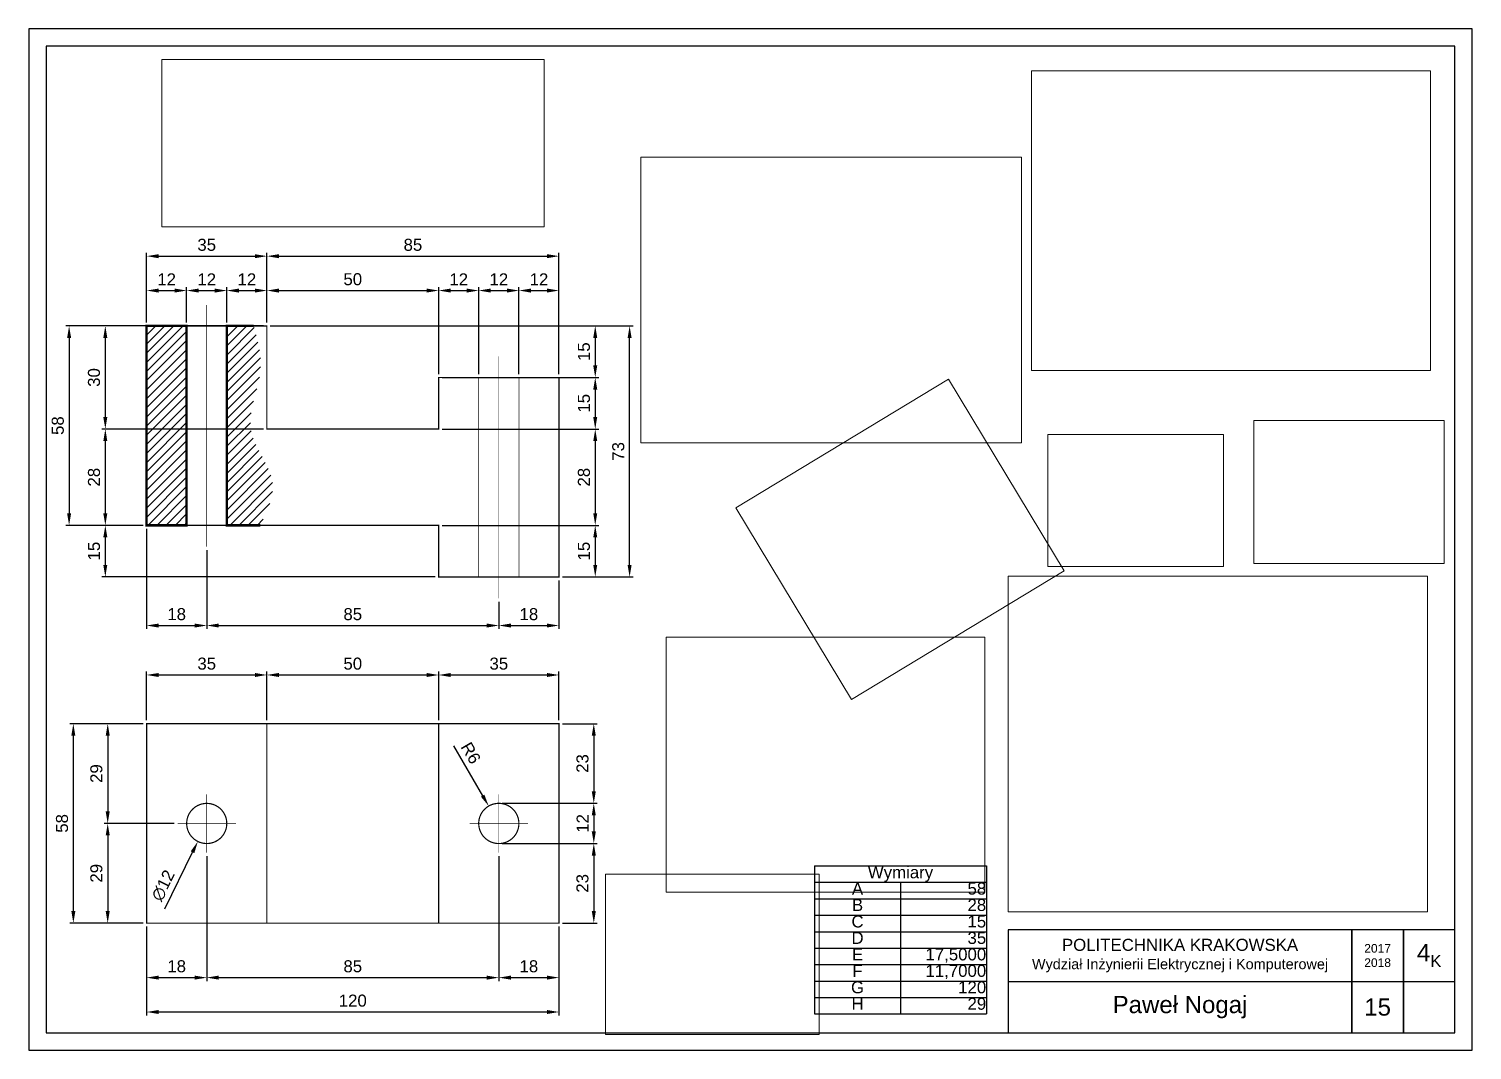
# Model space of a CAD drawing. Header units: inches. Extents: x 0 to 420, y 0 to 297.
import ezdxf

# ---------------------------------------------------------------- set-up
doc = ezdxf.new("R2010")
doc.units = ezdxf.units.IN
doc.header["$MEASUREMENT"] = 0
doc.header["$XCLIPFRAME"] = 2
doc.linetypes.add('ACAD_ISO03W100', pattern=[30, 12, -18])
doc.linetypes.add('ACAD_ISO04W100', pattern=[30, 24, -3, 0, -3])
for name, color, linetype in [('rendery', 7, 'Continuous'), ('RYSUNEK', 250, 'Continuous'), ('TABELA', 7, 'Continuous'), ('TEMAT', 7, 'Continuous'), ('WYMIAROWANIE', 7, 'Continuous')]:
    doc.layers.add(name, color=color, linetype=linetype)
doc.styles.get("Standard").update_dxf_attribs({"font": 'arial.ttf', "height": 3.5})
doc.dimstyles.get("Standard").update_dxf_attribs({"dimtxt": 3.5, "dimasz": 3.5, "dimexe": 1, "dimexo": 1, "dimgap": 1.5, "dimtad": 1, "dimdec": 0, "dimdsep": 46, "dimtxsty": 'Standard', "dimcen": 0, "dimclrd": 256, "dimclrt": 256, "dimadec": 0, "dimazin": 2, "dimtfac": 1, "dimtdec": 0, "dimtofl": 0, "dimtmove": 0, "dimatfit": 3, "dimfxl": 1, "dimtolj": 1, "dimtzin": 0, "dimlwd": -1, "dimlwe": -1, "dimarcsym": 1})
picture_1 = doc.add_image_def('image1.jpg', size_in_pixel=(1535, 1228))
picture_2 = doc.add_image_def('image2.png', size_in_pixel=(800, 600))
picture_3 = doc.add_image_def('image3.png', size_in_pixel=(800, 600))
picture_4 = doc.add_image_def('image4.png', size_in_pixel=(800, 600))
picture_5 = doc.add_image_def('image5.png', size_in_pixel=(800, 600))
picture_6 = doc.add_image_def('image6.jpeg', size_in_pixel=(800, 600))
picture_7 = doc.add_image_def('image7.jpeg', size_in_pixel=(800, 600))
picture_8 = doc.add_image_def('image8.jpg', size_in_pixel=(1600, 1280))
picture_9 = doc.add_image_def('image9.jpeg', size_in_pixel=(800, 350))

# ---------------------------------------------------------------- blocks, each defined once
blk = doc.blocks.new('*T2')
at = {"layer": 'TABELA', "color": 0, "linetype": 'ByBlock', "lineweight": -2, "transparency": 16777216}
for p, q in [((0, 0), (50, 0)), ((0, 0), (0, -43.08)), ((50, 0), (50, -43.08)), ((0, -4.79), (50, -4.79)), ((25, -4.79), (25, -43.08)), ((0, -9.57), (50, -9.57)), ((0, -14.36), (50, -14.36)), ((0, -19.15), (50, -19.15)), ((0, -23.93), (50, -23.93)), ((0, -28.72), (50, -28.72)), ((0, -33.51), (50, -33.51)), ((0, -38.29), (50, -38.29)), ((0, -43.08), (50, -43.08))]:
    blk.add_line(p, q, dxfattribs=at)
at = {"layer": 'TABELA', "color": 0, "lineweight": 18, "transparency": 16777216, "char_height": 3.5}
for s, insert, width, attachment_point in [('Wymiary', (25, -2.39), 49.88, 5), ('A', (12.5, -4.85), 24.88, 2), ('58', (49.94, -4.85), 24.88, 3), ('B', (12.5, -9.63), 24.88, 2), ('28', (49.94, -9.63), 24.88, 3), ('C', (12.5, -14.42), 24.88, 2), ('15', (49.94, -14.42), 24.88, 3), ('D', (12.5, -19.21), 24.88, 2), ('35', (49.94, -19.21), 24.88, 3), ('E', (12.5, -23.99), 24.88, 2), ('17,5000', (49.94, -23.99), 24.88, 3), ('F', (12.5, -28.78), 24.88, 2), ('11,7000', (49.94, -28.78), 24.88, 3), ('G', (12.5, -33.57), 24.88, 2), ('120', (49.94, -33.57), 24.88, 3), ('H', (12.5, -38.35), 24.88, 2), ('29', (49.94, -38.35), 24.88, 3)]:
    blk.add_mtext(s, dxfattribs=dict(at, insert=insert, width=width, attachment_point=attachment_point))
blk = doc.blocks.new('*D3')
at = {"layer": 'Defpoints', "color": 0, "lineweight": 18, "transparency": 16777216}
for p in [(45.91, 220.9), (34.26, 210.62), (45.91, 210.62)]:
    blk.add_point(p, dxfattribs=at)
at = {"layer": 'WYMIAROWANIE', "color": 0, "transparency": 16777216}
for p, q in [((34.26, 211.62), (34.26, 221.9)), ((45.91, 211.62), (45.91, 221.9))]:
    blk.add_line(p, q, dxfattribs=at)
at = {"layer": 'WYMIAROWANIE', "transparency": 16777216}
blk.add_line((37.76, 220.9), (42.41, 220.9), dxfattribs=at)
at = {"layer": 'WYMIAROWANIE', "lineweight": 18, "transparency": 16777216}
for points in [[(37.76, 221.48), (37.76, 220.31), (34.26, 220.9)], [(42.41, 221.48), (42.41, 220.31), (45.91, 220.9)]]:
    blk.add_solid(points, dxfattribs=at)
at = {"layer": 'WYMIAROWANIE', "lineweight": 18, "transparency": 16777216, "insert": (40.09, 224.15), "char_height": 3.5, "attachment_point": 5}
blk.add_mtext('\\A1;12', dxfattribs=at)
blk = doc.blocks.new('*D4')
at = {"layer": 'Defpoints', "color": 0, "lineweight": 18, "transparency": 16777216}
for p in [(57.61, 220.9), (45.91, 210.62), (57.61, 210.62)]:
    blk.add_point(p, dxfattribs=at)
at = {"layer": 'WYMIAROWANIE', "color": 0, "transparency": 16777216}
for p, q in [((45.91, 211.62), (45.91, 221.9)), ((57.61, 211.62), (57.61, 221.9))]:
    blk.add_line(p, q, dxfattribs=at)
at = {"layer": 'WYMIAROWANIE', "transparency": 16777216}
blk.add_line((49.41, 220.9), (54.11, 220.9), dxfattribs=at)
at = {"layer": 'WYMIAROWANIE', "lineweight": 18, "transparency": 16777216}
for points in [[(49.41, 221.48), (49.41, 220.31), (45.91, 220.9)], [(54.11, 221.48), (54.11, 220.31), (57.61, 220.9)]]:
    blk.add_solid(points, dxfattribs=at)
at = {"layer": 'WYMIAROWANIE', "lineweight": 18, "transparency": 16777216, "insert": (51.76, 224.15), "char_height": 3.5, "attachment_point": 5}
blk.add_mtext('\\A1;12', dxfattribs=at)
blk = doc.blocks.new('*D5')
at = {"layer": 'Defpoints', "color": 0, "lineweight": 18, "transparency": 16777216}
for p in [(69.26, 220.9), (57.61, 210.62), (69.26, 210.62)]:
    blk.add_point(p, dxfattribs=at)
at = {"layer": 'WYMIAROWANIE', "color": 0}
for p, q in [((57.61, 211.62), (57.61, 221.9)), ((69.26, 211.62), (69.26, 221.9))]:
    blk.add_line(p, q, dxfattribs=at)
at = {"layer": 'WYMIAROWANIE'}
blk.add_line((61.11, 220.9), (65.76, 220.9), dxfattribs=at)
at = {"layer": 'WYMIAROWANIE', "lineweight": 18}
for points in [[(61.11, 221.48), (61.11, 220.31), (57.61, 220.9)], [(65.76, 221.48), (65.76, 220.31), (69.26, 220.9)]]:
    blk.add_solid(points, dxfattribs=at)
at = {"layer": 'WYMIAROWANIE', "lineweight": 18, "insert": (63.44, 224.15), "char_height": 3.5, "attachment_point": 5}
blk.add_mtext('\\A1;12', dxfattribs=at)
blk = doc.blocks.new('*D6')
at = {"layer": 'Defpoints', "color": 0, "lineweight": 18, "transparency": 16777216}
for p in [(119.26, 220.9), (69.26, 210.62), (119.26, 195.62)]:
    blk.add_point(p, dxfattribs=at)
at = {"layer": 'WYMIAROWANIE', "color": 0}
for p, q in [((69.26, 211.62), (69.26, 221.9)), ((119.26, 196.62), (119.26, 221.9))]:
    blk.add_line(p, q, dxfattribs=at)
at = {"layer": 'WYMIAROWANIE'}
blk.add_line((72.76, 220.9), (115.76, 220.9), dxfattribs=at)
at = {"layer": 'WYMIAROWANIE', "lineweight": 18}
for points in [[(72.76, 221.48), (72.76, 220.31), (69.26, 220.9)], [(115.76, 221.48), (115.76, 220.31), (119.26, 220.9)]]:
    blk.add_solid(points, dxfattribs=at)
at = {"layer": 'WYMIAROWANIE', "lineweight": 18, "insert": (94.26, 224.18), "char_height": 3.5, "attachment_point": 5}
blk.add_mtext('\\A1;50', dxfattribs=at)
blk = doc.blocks.new('*D7')
at = {"layer": 'Defpoints', "color": 0, "lineweight": 18, "transparency": 16777216}
for p in [(130.91, 220.9), (119.26, 195.62), (130.91, 195.62)]:
    blk.add_point(p, dxfattribs=at)
at = {"layer": 'WYMIAROWANIE', "color": 0}
for p, q in [((119.26, 196.62), (119.26, 221.9)), ((130.91, 196.62), (130.91, 221.9))]:
    blk.add_line(p, q, dxfattribs=at)
at = {"layer": 'WYMIAROWANIE'}
blk.add_line((122.76, 220.9), (127.41, 220.9), dxfattribs=at)
at = {"layer": 'WYMIAROWANIE', "lineweight": 18}
for points in [[(122.76, 221.48), (122.76, 220.31), (119.26, 220.9)], [(127.41, 221.48), (127.41, 220.31), (130.91, 220.9)]]:
    blk.add_solid(points, dxfattribs=at)
at = {"layer": 'WYMIAROWANIE', "lineweight": 18, "insert": (125.09, 224.15), "char_height": 3.5, "attachment_point": 5}
blk.add_mtext('\\A1;12', dxfattribs=at)
blk = doc.blocks.new('*D8')
at = {"layer": 'Defpoints', "color": 0, "lineweight": 18, "transparency": 16777216}
for p in [(142.61, 220.9), (130.91, 195.62), (142.61, 195.62)]:
    blk.add_point(p, dxfattribs=at)
at = {"layer": 'WYMIAROWANIE', "color": 0, "transparency": 16777216}
for p, q in [((130.91, 196.62), (130.91, 221.9)), ((142.61, 196.62), (142.61, 221.9))]:
    blk.add_line(p, q, dxfattribs=at)
at = {"layer": 'WYMIAROWANIE', "transparency": 16777216}
blk.add_line((134.41, 220.9), (139.11, 220.9), dxfattribs=at)
at = {"layer": 'WYMIAROWANIE', "lineweight": 18, "transparency": 16777216}
for points in [[(134.41, 221.48), (134.41, 220.31), (130.91, 220.9)], [(139.11, 221.48), (139.11, 220.31), (142.61, 220.9)]]:
    blk.add_solid(points, dxfattribs=at)
at = {"layer": 'WYMIAROWANIE', "lineweight": 18, "transparency": 16777216, "insert": (136.76, 224.15), "char_height": 3.5, "attachment_point": 5}
blk.add_mtext('\\A1;12', dxfattribs=at)
blk = doc.blocks.new('*D9')
at = {"layer": 'Defpoints', "color": 0, "lineweight": 18, "transparency": 16777216}
for p in [(154.26, 220.9), (142.61, 195.62), (154.26, 195.62)]:
    blk.add_point(p, dxfattribs=at)
at = {"layer": 'WYMIAROWANIE', "color": 0}
for p, q in [((142.61, 196.62), (142.61, 221.9)), ((154.26, 196.62), (154.26, 221.9))]:
    blk.add_line(p, q, dxfattribs=at)
at = {"layer": 'WYMIAROWANIE'}
blk.add_line((146.11, 220.9), (150.76, 220.9), dxfattribs=at)
at = {"layer": 'WYMIAROWANIE', "lineweight": 18}
for points in [[(146.11, 221.48), (146.11, 220.31), (142.61, 220.9)], [(150.76, 221.48), (150.76, 220.31), (154.26, 220.9)]]:
    blk.add_solid(points, dxfattribs=at)
at = {"layer": 'WYMIAROWANIE', "lineweight": 18, "insert": (148.44, 224.15), "char_height": 3.5, "attachment_point": 5}
blk.add_mtext('\\A1;12', dxfattribs=at)
blk = doc.blocks.new('*D10')
at = {"layer": 'Defpoints', "color": 0, "lineweight": 18, "transparency": 16777216}
for p in [(69.26, 230.9), (34.26, 210.62), (69.26, 210.62)]:
    blk.add_point(p, dxfattribs=at)
at = {"layer": 'WYMIAROWANIE', "color": 0}
for p, q in [((34.26, 211.62), (34.26, 231.9)), ((69.26, 211.62), (69.26, 231.9))]:
    blk.add_line(p, q, dxfattribs=at)
at = {"layer": 'WYMIAROWANIE'}
blk.add_line((37.76, 230.9), (65.76, 230.9), dxfattribs=at)
at = {"layer": 'WYMIAROWANIE', "lineweight": 18}
for points in [[(37.76, 231.48), (37.76, 230.31), (34.26, 230.9)], [(65.76, 231.48), (65.76, 230.31), (69.26, 230.9)]]:
    blk.add_solid(points, dxfattribs=at)
at = {"layer": 'WYMIAROWANIE', "lineweight": 18, "insert": (51.76, 234.18), "char_height": 3.5, "attachment_point": 5}
blk.add_mtext('\\A1;35', dxfattribs=at)
blk = doc.blocks.new('*D11')
at = {"layer": 'Defpoints', "color": 0, "lineweight": 18, "transparency": 16777216}
for p in [(154.26, 230.9), (69.26, 210.62), (154.26, 195.62)]:
    blk.add_point(p, dxfattribs=at)
at = {"layer": 'WYMIAROWANIE', "color": 0}
for p, q in [((69.26, 211.62), (69.26, 231.9)), ((154.26, 196.62), (154.26, 231.9))]:
    blk.add_line(p, q, dxfattribs=at)
at = {"layer": 'WYMIAROWANIE'}
blk.add_line((72.76, 230.9), (150.76, 230.9), dxfattribs=at)
at = {"layer": 'WYMIAROWANIE', "lineweight": 18}
for points in [[(72.76, 231.48), (72.76, 230.31), (69.26, 230.9)], [(150.76, 231.48), (150.76, 230.31), (154.26, 230.9)]]:
    blk.add_solid(points, dxfattribs=at)
at = {"layer": 'WYMIAROWANIE', "lineweight": 18, "insert": (111.76, 234.18), "char_height": 3.5, "attachment_point": 5}
blk.add_mtext('\\A1;85', dxfattribs=at)
blk = doc.blocks.new('*D12')
at = {"layer": 'Defpoints', "color": 0, "lineweight": 18, "transparency": 16777216}
for p in [(34.26, 152.62), (51.76, 146.37), (51.76, 123.48)]:
    blk.add_point(p, dxfattribs=at)
at = {"layer": 'WYMIAROWANIE', "color": 0}
for p, q in [((34.26, 151.62), (34.26, 122.48)), ((51.76, 145.37), (51.76, 122.48))]:
    blk.add_line(p, q, dxfattribs=at)
at = {"layer": 'WYMIAROWANIE'}
blk.add_line((37.76, 123.48), (48.26, 123.48), dxfattribs=at)
at = {"layer": 'WYMIAROWANIE', "lineweight": 18}
for points in [[(37.76, 124.06), (37.76, 122.9), (34.26, 123.48)], [(48.26, 124.06), (48.26, 122.9), (51.76, 123.48)]]:
    blk.add_solid(points, dxfattribs=at)
at = {"layer": 'WYMIAROWANIE', "lineweight": 18, "insert": (43.01, 126.77), "char_height": 3.5, "attachment_point": 5}
blk.add_mtext('\\A1;18', dxfattribs=at)
blk = doc.blocks.new('*D13')
at = {"layer": 'Defpoints', "color": 0, "lineweight": 18, "transparency": 16777216}
for p in [(51.76, 146.37), (136.76, 131.37), (136.76, 123.48)]:
    blk.add_point(p, dxfattribs=at)
at = {"layer": 'WYMIAROWANIE', "color": 0, "transparency": 16777216}
for p, q in [((51.76, 145.37), (51.76, 122.48)), ((136.76, 130.37), (136.76, 122.48))]:
    blk.add_line(p, q, dxfattribs=at)
at = {"layer": 'WYMIAROWANIE', "transparency": 16777216}
blk.add_line((55.26, 123.48), (133.26, 123.48), dxfattribs=at)
at = {"layer": 'WYMIAROWANIE', "lineweight": 18, "transparency": 16777216}
for points in [[(55.26, 124.06), (55.26, 122.9), (51.76, 123.48)], [(133.26, 124.06), (133.26, 122.9), (136.76, 123.48)]]:
    blk.add_solid(points, dxfattribs=at)
at = {"layer": 'WYMIAROWANIE', "lineweight": 18, "transparency": 16777216, "insert": (94.26, 126.77), "char_height": 3.5, "attachment_point": 5}
blk.add_mtext('\\A1;85', dxfattribs=at)
blk = doc.blocks.new('*D14')
at = {"layer": 'Defpoints', "color": 0, "lineweight": 18, "transparency": 16777216}
for p in [(154.26, 137.62), (136.76, 131.37), (154.26, 123.48)]:
    blk.add_point(p, dxfattribs=at)
at = {"layer": 'WYMIAROWANIE', "color": 0}
for p, q in [((154.26, 136.62), (154.26, 122.48)), ((136.76, 130.37), (136.76, 122.48))]:
    blk.add_line(p, q, dxfattribs=at)
at = {"layer": 'WYMIAROWANIE'}
blk.add_line((140.26, 123.48), (150.76, 123.48), dxfattribs=at)
at = {"layer": 'WYMIAROWANIE', "lineweight": 18}
for points in [[(140.26, 124.06), (140.26, 122.9), (136.76, 123.48)], [(150.76, 124.06), (150.76, 122.9), (154.26, 123.48)]]:
    blk.add_solid(points, dxfattribs=at)
at = {"layer": 'WYMIAROWANIE', "lineweight": 18, "insert": (145.51, 126.77), "char_height": 3.5, "attachment_point": 5}
blk.add_mtext('\\A1;18', dxfattribs=at)
blk = doc.blocks.new('*D15')
at = {"layer": 'Defpoints', "color": 0, "lineweight": 18, "transparency": 16777216}
for p in [(34.26, 210.62), (11.71, 152.62), (34.26, 152.62)]:
    blk.add_point(p, dxfattribs=at)
at = {"layer": 'WYMIAROWANIE', "color": 0}
for p, q in [((33.26, 210.62), (10.71, 210.62)), ((33.26, 152.62), (10.71, 152.62))]:
    blk.add_line(p, q, dxfattribs=at)
at = {"layer": 'WYMIAROWANIE'}
blk.add_line((11.71, 207.12), (11.71, 156.12), dxfattribs=at)
at = {"layer": 'WYMIAROWANIE', "lineweight": 18}
for points in [[(11.13, 207.12), (12.3, 207.12), (11.71, 210.62)], [(11.13, 156.12), (12.3, 156.12), (11.71, 152.62)]]:
    blk.add_solid(points, dxfattribs=at)
at = {"layer": 'WYMIAROWANIE', "lineweight": 18, "insert": (8.43, 181.62), "char_height": 3.5, "attachment_point": 5, "rotation": 90}
blk.add_mtext('\\A1;58', dxfattribs=at)
blk = doc.blocks.new('*D16')
at = {"layer": 'Defpoints', "color": 0, "lineweight": 18, "transparency": 16777216}
for p in [(69.26, 210.62), (22.25, 180.62), (69.26, 180.62)]:
    blk.add_point(p, dxfattribs=at)
at = {"layer": 'WYMIAROWANIE', "color": 0}
for p, q in [((68.26, 210.62), (21.25, 210.62)), ((68.26, 180.62), (21.25, 180.62))]:
    blk.add_line(p, q, dxfattribs=at)
at = {"layer": 'WYMIAROWANIE'}
blk.add_line((22.25, 207.12), (22.25, 184.12), dxfattribs=at)
at = {"layer": 'WYMIAROWANIE', "lineweight": 18}
for points in [[(21.66, 207.12), (22.83, 207.12), (22.25, 210.62)], [(21.66, 184.12), (22.83, 184.12), (22.25, 180.62)]]:
    blk.add_solid(points, dxfattribs=at)
at = {"layer": 'WYMIAROWANIE', "lineweight": 18, "insert": (18.96, 195.62), "char_height": 3.5, "attachment_point": 5, "rotation": 90}
blk.add_mtext('\\A1;30', dxfattribs=at)
blk = doc.blocks.new('*D17')
at = {"layer": 'Defpoints', "color": 0, "lineweight": 18, "transparency": 16777216}
for p in [(69.26, 180.62), (22.25, 152.62), (34.26, 152.62)]:
    blk.add_point(p, dxfattribs=at)
at = {"layer": 'WYMIAROWANIE', "color": 0}
for p, q in [((68.26, 180.62), (21.25, 180.62)), ((33.26, 152.62), (21.25, 152.62))]:
    blk.add_line(p, q, dxfattribs=at)
at = {"layer": 'WYMIAROWANIE'}
blk.add_line((22.25, 177.12), (22.25, 156.12), dxfattribs=at)
at = {"layer": 'WYMIAROWANIE', "lineweight": 18}
for points in [[(21.66, 177.12), (22.83, 177.12), (22.25, 180.62)], [(21.66, 156.12), (22.83, 156.12), (22.25, 152.62)]]:
    blk.add_solid(points, dxfattribs=at)
at = {"layer": 'WYMIAROWANIE', "lineweight": 18, "insert": (18.96, 166.62), "char_height": 3.5, "attachment_point": 5, "rotation": 90}
blk.add_mtext('\\A1;28', dxfattribs=at)
blk = doc.blocks.new('*D18')
at = {"layer": 'Defpoints', "color": 0, "lineweight": 18, "transparency": 16777216}
for p in [(34.26, 152.62), (22.25, 137.62), (119.26, 137.62)]:
    blk.add_point(p, dxfattribs=at)
at = {"layer": 'WYMIAROWANIE', "color": 0}
for p, q in [((33.26, 152.62), (21.25, 152.62)), ((118.26, 137.62), (21.25, 137.62))]:
    blk.add_line(p, q, dxfattribs=at)
at = {"layer": 'WYMIAROWANIE'}
blk.add_line((22.25, 149.12), (22.25, 141.12), dxfattribs=at)
at = {"layer": 'WYMIAROWANIE', "lineweight": 18}
for points in [[(21.66, 149.12), (22.83, 149.12), (22.25, 152.62)], [(21.66, 141.12), (22.83, 141.12), (22.25, 137.62)]]:
    blk.add_solid(points, dxfattribs=at)
at = {"layer": 'WYMIAROWANIE', "lineweight": 18, "insert": (18.96, 145.12), "char_height": 3.5, "attachment_point": 5, "rotation": 90}
blk.add_mtext('\\A1;15', dxfattribs=at)
blk = doc.blocks.new('*D19')
at = {"layer": 'Defpoints', "color": 0, "lineweight": 18, "transparency": 16777216}
for p in [(69.26, 210.62), (119.26, 195.62), (164.82, 195.62)]:
    blk.add_point(p, dxfattribs=at)
at = {"layer": 'WYMIAROWANIE', "color": 0, "transparency": 16777216}
for p, q in [((70.26, 210.62), (165.82, 210.62)), ((120.26, 195.62), (165.82, 195.62))]:
    blk.add_line(p, q, dxfattribs=at)
at = {"layer": 'WYMIAROWANIE', "transparency": 16777216}
blk.add_line((164.82, 207.12), (164.82, 199.12), dxfattribs=at)
at = {"layer": 'WYMIAROWANIE', "lineweight": 18, "transparency": 16777216}
for points in [[(164.24, 207.12), (165.4, 207.12), (164.82, 210.62)], [(164.24, 199.12), (165.4, 199.12), (164.82, 195.62)]]:
    blk.add_solid(points, dxfattribs=at)
at = {"layer": 'WYMIAROWANIE', "lineweight": 18, "transparency": 16777216, "insert": (161.53, 203.12), "char_height": 3.5, "attachment_point": 5, "rotation": 90}
blk.add_mtext('\\A1;15', dxfattribs=at)
blk = doc.blocks.new('*D20')
at = {"layer": 'Defpoints', "color": 0, "lineweight": 18, "transparency": 16777216}
for p in [(119.26, 195.62), (119.26, 180.62), (164.82, 180.62)]:
    blk.add_point(p, dxfattribs=at)
at = {"layer": 'WYMIAROWANIE', "color": 0, "transparency": 16777216}
for p, q in [((120.26, 195.62), (165.82, 195.62)), ((120.26, 180.62), (165.82, 180.62))]:
    blk.add_line(p, q, dxfattribs=at)
at = {"layer": 'WYMIAROWANIE', "transparency": 16777216}
blk.add_line((164.82, 192.12), (164.82, 184.12), dxfattribs=at)
at = {"layer": 'WYMIAROWANIE', "lineweight": 18, "transparency": 16777216}
for points in [[(164.24, 192.12), (165.4, 192.12), (164.82, 195.62)], [(164.24, 184.12), (165.4, 184.12), (164.82, 180.62)]]:
    blk.add_solid(points, dxfattribs=at)
at = {"layer": 'WYMIAROWANIE', "lineweight": 18, "transparency": 16777216, "insert": (161.53, 188.12), "char_height": 3.5, "attachment_point": 5, "rotation": 90}
blk.add_mtext('\\A1;15', dxfattribs=at)
blk = doc.blocks.new('*D21')
at = {"layer": 'Defpoints', "color": 0, "lineweight": 18, "transparency": 16777216}
for p in [(119.26, 180.62), (119.26, 152.62), (164.82, 152.62)]:
    blk.add_point(p, dxfattribs=at)
at = {"layer": 'WYMIAROWANIE', "color": 0, "transparency": 16777216}
for p, q in [((120.26, 180.62), (165.82, 180.62)), ((120.26, 152.62), (165.82, 152.62))]:
    blk.add_line(p, q, dxfattribs=at)
at = {"layer": 'WYMIAROWANIE', "transparency": 16777216}
blk.add_line((164.82, 177.12), (164.82, 156.12), dxfattribs=at)
at = {"layer": 'WYMIAROWANIE', "lineweight": 18, "transparency": 16777216}
for points in [[(164.24, 177.12), (165.4, 177.12), (164.82, 180.62)], [(164.24, 156.12), (165.4, 156.12), (164.82, 152.62)]]:
    blk.add_solid(points, dxfattribs=at)
at = {"layer": 'WYMIAROWANIE', "lineweight": 18, "transparency": 16777216, "insert": (161.53, 166.62), "char_height": 3.5, "attachment_point": 5, "rotation": 90}
blk.add_mtext('\\A1;28', dxfattribs=at)
blk = doc.blocks.new('*D22')
at = {"layer": 'Defpoints', "color": 0, "lineweight": 18, "transparency": 16777216}
for p in [(119.26, 152.62), (154.26, 137.62), (164.82, 137.62)]:
    blk.add_point(p, dxfattribs=at)
at = {"layer": 'WYMIAROWANIE', "color": 0, "transparency": 16777216}
for p, q in [((120.26, 152.62), (165.82, 152.62)), ((155.26, 137.62), (165.82, 137.62))]:
    blk.add_line(p, q, dxfattribs=at)
at = {"layer": 'WYMIAROWANIE', "transparency": 16777216}
blk.add_line((164.82, 149.12), (164.82, 141.12), dxfattribs=at)
at = {"layer": 'WYMIAROWANIE', "lineweight": 18, "transparency": 16777216}
for points in [[(164.24, 149.12), (165.4, 149.12), (164.82, 152.62)], [(164.24, 141.12), (165.4, 141.12), (164.82, 137.62)]]:
    blk.add_solid(points, dxfattribs=at)
at = {"layer": 'WYMIAROWANIE', "lineweight": 18, "transparency": 16777216, "insert": (161.53, 145.12), "char_height": 3.5, "attachment_point": 5, "rotation": 90}
blk.add_mtext('\\A1;15', dxfattribs=at)
blk = doc.blocks.new('*D23')
at = {"layer": 'Defpoints', "color": 0, "lineweight": 18, "transparency": 16777216}
for p in [(69.26, 210.62), (174.82, 210.62), (154.26, 137.62)]:
    blk.add_point(p, dxfattribs=at)
at = {"layer": 'WYMIAROWANIE', "color": 0, "transparency": 16777216}
for p, q in [((70.26, 210.62), (175.82, 210.62)), ((155.26, 137.62), (175.82, 137.62))]:
    blk.add_line(p, q, dxfattribs=at)
at = {"layer": 'WYMIAROWANIE', "transparency": 16777216}
blk.add_line((174.82, 141.12), (174.82, 207.12), dxfattribs=at)
at = {"layer": 'WYMIAROWANIE', "lineweight": 18, "transparency": 16777216}
for points in [[(174.24, 207.12), (175.4, 207.12), (174.82, 210.62)], [(174.24, 141.12), (175.4, 141.12), (174.82, 137.62)]]:
    blk.add_solid(points, dxfattribs=at)
at = {"layer": 'WYMIAROWANIE', "lineweight": 18, "transparency": 16777216, "insert": (171.53, 174.12), "char_height": 3.5, "attachment_point": 5, "rotation": 90}
blk.add_mtext('\\A1;73', dxfattribs=at)
blk = doc.blocks.new('*D24')
at = {"layer": 'Defpoints', "color": 0, "lineweight": 18, "transparency": 16777216}
for p in [(69.26, 109.1), (34.26, 94.93), (69.26, 94.93)]:
    blk.add_point(p, dxfattribs=at)
at = {"layer": 'WYMIAROWANIE', "color": 0, "transparency": 16777216}
for p, q in [((34.26, 95.93), (34.26, 110.1)), ((69.26, 95.93), (69.26, 110.1))]:
    blk.add_line(p, q, dxfattribs=at)
at = {"layer": 'WYMIAROWANIE', "transparency": 16777216}
blk.add_line((37.76, 109.1), (65.76, 109.1), dxfattribs=at)
at = {"layer": 'WYMIAROWANIE', "lineweight": 18, "transparency": 16777216}
for points in [[(37.76, 109.68), (37.76, 108.51), (34.26, 109.1)], [(65.76, 109.68), (65.76, 108.51), (69.26, 109.1)]]:
    blk.add_solid(points, dxfattribs=at)
at = {"layer": 'WYMIAROWANIE', "lineweight": 18, "transparency": 16777216, "insert": (51.76, 112.38), "char_height": 3.5, "attachment_point": 5}
blk.add_mtext('\\A1;35', dxfattribs=at)
blk = doc.blocks.new('*D25')
at = {"layer": 'Defpoints', "color": 0, "lineweight": 18, "transparency": 16777216}
for p in [(119.26, 109.1), (69.26, 94.93), (119.26, 94.93)]:
    blk.add_point(p, dxfattribs=at)
at = {"layer": 'WYMIAROWANIE', "color": 0, "transparency": 16777216}
for p, q in [((69.26, 95.93), (69.26, 110.1)), ((119.26, 95.93), (119.26, 110.1))]:
    blk.add_line(p, q, dxfattribs=at)
at = {"layer": 'WYMIAROWANIE', "transparency": 16777216}
blk.add_line((72.76, 109.1), (115.76, 109.1), dxfattribs=at)
at = {"layer": 'WYMIAROWANIE', "lineweight": 18, "transparency": 16777216}
for points in [[(72.76, 109.68), (72.76, 108.51), (69.26, 109.1)], [(115.76, 109.68), (115.76, 108.51), (119.26, 109.1)]]:
    blk.add_solid(points, dxfattribs=at)
at = {"layer": 'WYMIAROWANIE', "lineweight": 18, "transparency": 16777216, "insert": (94.26, 112.38), "char_height": 3.5, "attachment_point": 5}
blk.add_mtext('\\A1;50', dxfattribs=at)
blk = doc.blocks.new('*D26')
at = {"layer": 'Defpoints', "color": 0, "lineweight": 18, "transparency": 16777216}
for p in [(154.26, 109.1), (119.26, 94.93), (154.26, 94.93)]:
    blk.add_point(p, dxfattribs=at)
at = {"layer": 'WYMIAROWANIE', "color": 0, "transparency": 16777216}
for p, q in [((119.26, 95.93), (119.26, 110.1)), ((154.26, 95.93), (154.26, 110.1))]:
    blk.add_line(p, q, dxfattribs=at)
at = {"layer": 'WYMIAROWANIE', "transparency": 16777216}
blk.add_line((122.76, 109.1), (150.76, 109.1), dxfattribs=at)
at = {"layer": 'WYMIAROWANIE', "lineweight": 18, "transparency": 16777216}
for points in [[(122.76, 109.68), (122.76, 108.51), (119.26, 109.1)], [(150.76, 109.68), (150.76, 108.51), (154.26, 109.1)]]:
    blk.add_solid(points, dxfattribs=at)
at = {"layer": 'WYMIAROWANIE', "lineweight": 18, "transparency": 16777216, "insert": (136.76, 112.38), "char_height": 3.5, "attachment_point": 5}
blk.add_mtext('\\A1;35', dxfattribs=at)
blk = doc.blocks.new('*D27')
at = {"layer": 'Defpoints', "color": 0, "lineweight": 18, "transparency": 16777216}
for p in [(51.76, 57.45), (34.26, 36.93), (51.76, 21.08)]:
    blk.add_point(p, dxfattribs=at)
at = {"layer": 'WYMIAROWANIE', "color": 0, "transparency": 16777216}
for p, q in [((51.76, 56.45), (51.76, 20.08)), ((34.26, 35.93), (34.26, 20.08))]:
    blk.add_line(p, q, dxfattribs=at)
at = {"layer": 'WYMIAROWANIE', "transparency": 16777216}
blk.add_line((37.76, 21.08), (48.26, 21.08), dxfattribs=at)
at = {"layer": 'WYMIAROWANIE', "lineweight": 18, "transparency": 16777216}
for points in [[(37.76, 21.67), (37.76, 20.5), (34.26, 21.08)], [(48.26, 21.67), (48.26, 20.5), (51.76, 21.08)]]:
    blk.add_solid(points, dxfattribs=at)
at = {"layer": 'WYMIAROWANIE', "lineweight": 18, "transparency": 16777216, "insert": (43.01, 24.37), "char_height": 3.5, "attachment_point": 5}
blk.add_mtext('\\A1;18', dxfattribs=at)
blk = doc.blocks.new('*D28')
at = {"layer": 'Defpoints', "color": 0, "lineweight": 18, "transparency": 16777216}
for p in [(51.76, 57.45), (136.76, 57.45), (136.76, 21.08)]:
    blk.add_point(p, dxfattribs=at)
at = {"layer": 'WYMIAROWANIE', "color": 0, "transparency": 16777216}
for p, q in [((51.76, 56.45), (51.76, 20.08)), ((136.76, 56.45), (136.76, 20.08))]:
    blk.add_line(p, q, dxfattribs=at)
at = {"layer": 'WYMIAROWANIE', "transparency": 16777216}
blk.add_line((55.26, 21.08), (133.26, 21.08), dxfattribs=at)
at = {"layer": 'WYMIAROWANIE', "lineweight": 18, "transparency": 16777216}
for points in [[(55.26, 21.67), (55.26, 20.5), (51.76, 21.08)], [(133.26, 21.67), (133.26, 20.5), (136.76, 21.08)]]:
    blk.add_solid(points, dxfattribs=at)
at = {"layer": 'WYMIAROWANIE', "lineweight": 18, "transparency": 16777216, "insert": (94.26, 24.37), "char_height": 3.5, "attachment_point": 5}
blk.add_mtext('\\A1;85', dxfattribs=at)
blk = doc.blocks.new('*D29')
at = {"layer": 'Defpoints', "color": 0, "lineweight": 18, "transparency": 16777216}
for p in [(136.76, 57.45), (154.26, 36.93), (154.26, 21.08)]:
    blk.add_point(p, dxfattribs=at)
at = {"layer": 'WYMIAROWANIE', "color": 0, "transparency": 16777216}
for p, q in [((136.76, 56.45), (136.76, 20.08)), ((154.26, 35.93), (154.26, 20.08))]:
    blk.add_line(p, q, dxfattribs=at)
at = {"layer": 'WYMIAROWANIE', "transparency": 16777216}
blk.add_line((140.26, 21.08), (150.76, 21.08), dxfattribs=at)
at = {"layer": 'WYMIAROWANIE', "lineweight": 18, "transparency": 16777216}
for points in [[(140.26, 21.67), (140.26, 20.5), (136.76, 21.08)], [(150.76, 21.67), (150.76, 20.5), (154.26, 21.08)]]:
    blk.add_solid(points, dxfattribs=at)
at = {"layer": 'WYMIAROWANIE', "lineweight": 18, "transparency": 16777216, "insert": (145.51, 24.37), "char_height": 3.5, "attachment_point": 5}
blk.add_mtext('\\A1;18', dxfattribs=at)
blk = doc.blocks.new('*D30')
at = {"layer": 'Defpoints', "color": 0, "lineweight": 18, "transparency": 16777216}
for p in [(34.26, 36.93), (154.26, 36.93), (34.26, 11.08)]:
    blk.add_point(p, dxfattribs=at)
at = {"layer": 'WYMIAROWANIE', "color": 0, "transparency": 16777216}
for p, q in [((34.26, 35.93), (34.26, 10.08)), ((154.26, 35.93), (154.26, 10.08))]:
    blk.add_line(p, q, dxfattribs=at)
at = {"layer": 'WYMIAROWANIE', "transparency": 16777216}
blk.add_line((150.76, 11.08), (37.76, 11.08), dxfattribs=at)
at = {"layer": 'WYMIAROWANIE', "lineweight": 18, "transparency": 16777216}
for points in [[(37.76, 11.67), (37.76, 10.5), (34.26, 11.08)], [(150.76, 11.67), (150.76, 10.5), (154.26, 11.08)]]:
    blk.add_solid(points, dxfattribs=at)
at = {"layer": 'WYMIAROWANIE', "lineweight": 18, "transparency": 16777216, "insert": (94.26, 14.37), "char_height": 3.5, "attachment_point": 5}
blk.add_mtext('\\A1;120', dxfattribs=at)
blk = doc.blocks.new('*D31')
at = {"layer": 'Defpoints', "color": 0, "lineweight": 18, "transparency": 16777216}
for p in [(34.26, 94.93), (22.94, 65.93), (43.29, 65.93)]:
    blk.add_point(p, dxfattribs=at)
at = {"layer": 'WYMIAROWANIE', "color": 0, "transparency": 16777216}
for p, q in [((33.26, 94.93), (21.94, 94.93)), ((42.29, 65.93), (21.94, 65.93))]:
    blk.add_line(p, q, dxfattribs=at)
at = {"layer": 'WYMIAROWANIE', "transparency": 16777216}
blk.add_line((22.94, 91.43), (22.94, 69.43), dxfattribs=at)
at = {"layer": 'WYMIAROWANIE', "lineweight": 18, "transparency": 16777216}
for points in [[(22.36, 91.43), (23.53, 91.43), (22.94, 94.93)], [(22.36, 69.43), (23.53, 69.43), (22.94, 65.93)]]:
    blk.add_solid(points, dxfattribs=at)
at = {"layer": 'WYMIAROWANIE', "lineweight": 18, "transparency": 16777216, "insert": (19.66, 80.43), "char_height": 3.5, "attachment_point": 5, "rotation": 90}
blk.add_mtext('\\A1;29', dxfattribs=at)
blk = doc.blocks.new('*D32')
at = {"layer": 'Defpoints', "color": 0, "lineweight": 18, "transparency": 16777216}
for p in [(43.29, 65.93), (22.94, 36.93), (34.26, 36.93)]:
    blk.add_point(p, dxfattribs=at)
at = {"layer": 'WYMIAROWANIE', "color": 0, "transparency": 16777216}
for p, q in [((42.29, 65.93), (21.94, 65.93)), ((33.26, 36.93), (21.94, 36.93))]:
    blk.add_line(p, q, dxfattribs=at)
at = {"layer": 'WYMIAROWANIE', "transparency": 16777216}
blk.add_line((22.94, 62.43), (22.94, 40.43), dxfattribs=at)
at = {"layer": 'WYMIAROWANIE', "lineweight": 18, "transparency": 16777216}
for points in [[(22.36, 62.43), (23.53, 62.43), (22.94, 65.93)], [(22.36, 40.43), (23.53, 40.43), (22.94, 36.93)]]:
    blk.add_solid(points, dxfattribs=at)
at = {"layer": 'WYMIAROWANIE', "lineweight": 18, "transparency": 16777216, "insert": (19.66, 51.43), "char_height": 3.5, "attachment_point": 5, "rotation": 90}
blk.add_mtext('\\A1;29', dxfattribs=at)
blk = doc.blocks.new('*D33')
at = {"layer": 'Defpoints', "color": 0, "lineweight": 18, "transparency": 16777216}
for p in [(34.26, 94.93), (12.94, 36.93), (34.26, 36.93)]:
    blk.add_point(p, dxfattribs=at)
at = {"layer": 'WYMIAROWANIE', "color": 0, "transparency": 16777216}
for p, q in [((33.26, 94.93), (11.94, 94.93)), ((33.26, 36.93), (11.94, 36.93))]:
    blk.add_line(p, q, dxfattribs=at)
at = {"layer": 'WYMIAROWANIE', "transparency": 16777216}
blk.add_line((12.94, 91.43), (12.94, 40.43), dxfattribs=at)
at = {"layer": 'WYMIAROWANIE', "lineweight": 18, "transparency": 16777216}
for points in [[(12.36, 91.43), (13.53, 91.43), (12.94, 94.93)], [(12.36, 40.43), (13.53, 40.43), (12.94, 36.93)]]:
    blk.add_solid(points, dxfattribs=at)
at = {"layer": 'WYMIAROWANIE', "lineweight": 18, "transparency": 16777216, "insert": (9.66, 65.93), "char_height": 3.5, "attachment_point": 5, "rotation": 90}
blk.add_mtext('\\A1;58', dxfattribs=at)
blk = doc.blocks.new('*D34')
at = {"layer": 'Defpoints', "color": 0, "lineweight": 18, "transparency": 16777216}
for p in [(154.26, 94.93), (136.76, 71.78), (164.4, 71.78)]:
    blk.add_point(p, dxfattribs=at)
at = {"layer": 'WYMIAROWANIE', "color": 0, "transparency": 16777216}
for p, q in [((155.26, 94.93), (165.4, 94.93)), ((137.76, 71.78), (165.4, 71.78))]:
    blk.add_line(p, q, dxfattribs=at)
at = {"layer": 'WYMIAROWANIE', "transparency": 16777216}
blk.add_line((164.4, 91.43), (164.4, 75.28), dxfattribs=at)
at = {"layer": 'WYMIAROWANIE', "lineweight": 18, "transparency": 16777216}
for points in [[(163.81, 91.43), (164.98, 91.43), (164.4, 94.93)], [(163.81, 75.28), (164.98, 75.28), (164.4, 71.78)]]:
    blk.add_solid(points, dxfattribs=at)
at = {"layer": 'WYMIAROWANIE', "lineweight": 18, "transparency": 16777216, "insert": (161.11, 83.35), "char_height": 3.5, "attachment_point": 5, "rotation": 90}
blk.add_mtext('\\A1;23', dxfattribs=at)
blk = doc.blocks.new('*D35')
at = {"layer": 'Defpoints', "color": 0, "lineweight": 18, "transparency": 16777216}
for p in [(136.76, 71.78), (136.76, 60.08), (164.4, 60.08)]:
    blk.add_point(p, dxfattribs=at)
at = {"layer": 'WYMIAROWANIE', "color": 0}
for p, q in [((137.76, 71.78), (165.4, 71.78)), ((137.76, 60.08), (165.4, 60.08))]:
    blk.add_line(p, q, dxfattribs=at)
at = {"layer": 'WYMIAROWANIE'}
blk.add_line((164.4, 68.28), (164.4, 63.58), dxfattribs=at)
at = {"layer": 'WYMIAROWANIE', "lineweight": 18}
for points in [[(163.81, 68.28), (164.98, 68.28), (164.4, 71.78)], [(163.81, 63.58), (164.98, 63.58), (164.4, 60.08)]]:
    blk.add_solid(points, dxfattribs=at)
at = {"layer": 'WYMIAROWANIE', "lineweight": 18, "insert": (161.14, 65.93), "char_height": 3.5, "attachment_point": 5, "rotation": 90}
blk.add_mtext('\\A1;12', dxfattribs=at)
blk = doc.blocks.new('*D36')
at = {"layer": 'Defpoints', "color": 0, "lineweight": 18, "transparency": 16777216}
for p in [(136.76, 60.08), (154.26, 36.93), (164.4, 36.93)]:
    blk.add_point(p, dxfattribs=at)
at = {"layer": 'WYMIAROWANIE', "color": 0}
for p, q in [((137.76, 60.08), (165.4, 60.08)), ((155.26, 36.93), (165.4, 36.93))]:
    blk.add_line(p, q, dxfattribs=at)
at = {"layer": 'WYMIAROWANIE'}
blk.add_line((164.4, 56.58), (164.4, 40.43), dxfattribs=at)
at = {"layer": 'WYMIAROWANIE', "lineweight": 18}
for points in [[(163.81, 56.58), (164.98, 56.58), (164.4, 60.08)], [(163.81, 40.43), (164.98, 40.43), (164.4, 36.93)]]:
    blk.add_solid(points, dxfattribs=at)
at = {"layer": 'WYMIAROWANIE', "lineweight": 18, "insert": (161.11, 48.5), "char_height": 3.5, "attachment_point": 5, "rotation": 90}
blk.add_mtext('\\A1;23', dxfattribs=at)
blk = doc.blocks.new('*D37')
at = {"layer": 'Defpoints', "color": 0, "lineweight": 18, "transparency": 16777216}
for p in [(54.35, 71.17), (49.17, 60.68)]:
    blk.add_point(p, dxfattribs=at)
at = {"layer": 'WYMIAROWANIE'}
blk.add_line((39.52, 41.09), (47.63, 57.54), dxfattribs=at)
at = {"layer": 'WYMIAROWANIE', "lineweight": 18}
blk.add_solid([(47.1, 57.8), (48.15, 57.28), (49.17, 60.68)], dxfattribs=at)
at = {"layer": 'WYMIAROWANIE', "lineweight": 18, "insert": (39.09, 47.87), "char_height": 3.5, "attachment_point": 5, "rotation": 63.7608}
blk.add_mtext('\\A1;∅12', dxfattribs=at)
blk = doc.blocks.new('*D38')
at = {"layer": 'Defpoints', "color": 0, "lineweight": 18, "transparency": 16777216}
for p in [(133.81, 70.98), (136.76, 65.93)]:
    blk.add_point(p, dxfattribs=at)
at = {"layer": 'WYMIAROWANIE'}
blk.add_line((123.59, 88.47), (132.04, 74), dxfattribs=at)
at = {"layer": 'WYMIAROWANIE', "lineweight": 18}
blk.add_solid([(132.55, 74.29), (131.54, 73.71), (133.81, 70.98)], dxfattribs=at)
at = {"layer": 'WYMIAROWANIE', "lineweight": 18, "insert": (128.61, 86.4), "char_height": 3.5, "attachment_point": 5, "rotation": 300.2957}
blk.add_mtext('\\A1;R6', dxfattribs=at)

msp = doc.modelspace()

# ---------------------------------------------------------------- hatches: boundary and pattern name
at = {"layer": 'RYSUNEK', "lineweight": 18}
h = msp.add_hatch(dxfattribs=at)
h.set_pattern_fill('LINE', color=256, scale=15, angle=45)
h.set_pattern_definition([(45, (2.6992, -54.2883), (-1.325825, 1.325825), [])])
h.paths.add_polyline_path([(45.91, 210.62), (34.26, 210.62), (34.26, 152.62), (45.91, 152.62)])
h.paths.add_polyline_path([(66.81, 194.18), (67.22, 196.26), (67.43, 198), (67.46, 200.39), (67.28, 202.44), (66.95, 204.49), (66.51, 206.53), (65.99, 208.58), (65.43, 210.62), (57.61, 210.62), (57.61, 152.62), (67.34, 152.62), (68.32, 154.62), (69.24, 156.63), (70.03, 158.63), (70.62, 160.61), (70.96, 162.58), (70.96, 164.69), (70.62, 166.47), (69.97, 168.39), (69.09, 170.29), (68.09, 172.2), (67.06, 174.1), (66.09, 176.02), (65.27, 177.95), (64.62, 180.3), (64.44, 181.88), (64.49, 183.89), (64.76, 185.93), (65.2, 187.97), (65.73, 190.04), (66.29, 192.11)])

# ---------------------------------------------------------------- linework, layer by layer
msp.add_line((285, 20), (415, 20))
for points in [[(0, 0), (420, 0), (420, 297), (0, 297)], [(0, 0), (420, 0), (420, 297), (0, 297)], [(5, 5), (415, 5), (415, 292), (5, 292)], [(415, 35), (285, 35), (285, 5), (415, 5)], [(385, 5), (385, 5), (385, 35), (385, 35)], [(400, 5), (400, 5), (400, 35), (400, 35)]]:
    msp.add_lwpolyline(points, close=True)
at = {"layer": 'RYSUNEK', "linetype": 'ACAD_ISO04W100', "lineweight": 18, "ltscale": 0.5, "const_width": 0.18}
for points in [[(51.76, 216.73), (51.76, 146.37)], [(136.76, 201.73), (136.76, 131.37)], [(51.76, 74.4), (51.76, 57.45)], [(136.76, 74.4), (136.76, 57.45)], [(43.29, 65.93), (60.23, 65.93)], [(128.29, 65.93), (145.23, 65.93)]]:
    msp.add_lwpolyline(points, dxfattribs=at)
at = {"layer": 'RYSUNEK', "lineweight": 18}
for points, const_width in [([(45.91, 210.62), (45.91, 152.62), (34.26, 152.62), (34.26, 210.62), (45.91, 210.62)], 0.7), ([(65.43, 210.62), (57.61, 210.62), (57.61, 152.62), (67.34, 152.62)], 0.7), ([(34.26, 94.93), (154.26, 94.93), (154.26, 36.93), (34.26, 36.93), (34.26, 94.93)], 0.35), ([(69.26, 94.93), (69.26, 36.93)], 0.35), ([(119.26, 94.93), (119.26, 36.93)], 0.35)]:
    msp.add_lwpolyline(points, dxfattribs=dict(at, const_width=const_width))
msp.add_lwpolyline([(65.43, 210.62, 0.35, 0.35, 0), (34.26, 210.62, 0.35, 0.35, 0), (34.26, 152.62, 0.35, 0.35, 0), (119.26, 152.62, 0.35, 0.35, 0), (119.26, 137.62, 0.35, 0.35, 0), (154.26, 137.62, 0.35, 0.35, 0), (154.26, 195.62, 0.35, 0.35, 0), (119.26, 195.62, 0.35, 0.35, 0), (119.26, 180.62, 0.35, 0.35, 0), (69.26, 180.62, 0.35, 0.35, 0), (69.26, 210.62, 0.35, 0.35, 0)], format="xyseb", close=True, dxfattribs=at)
at = {"layer": 'RYSUNEK', "linetype": 'ACAD_ISO03W100', "lineweight": 18, "ltscale": 0.2, "const_width": 0.18}
for points in [[(130.91, 195.62), (130.91, 137.62)], [(142.61, 195.62), (142.61, 137.62)]]:
    msp.add_lwpolyline(points, dxfattribs=at)
at = {"layer": 'RYSUNEK', "lineweight": 18, "const_width": 0.35}
for points in [[(56.29, 62.23, 7.04926), (53.62, 60.38, 0.141859)], [(141.44, 62.42, 5.430798), (137.92, 60.19, 0.184135)]]:
    msp.add_lwpolyline(points, format="xyb", close=True, dxfattribs=at)
at = {"layer": 'RYSUNEK', "lineweight": 18}
msp.add_open_spline([(0, 0), (0.33, 0), (0.67, 0), (1, 0)], degree=3, dxfattribs=at)
msp.add_open_spline([(0, 0), (0.33, 0), (0.67, 0), (1, 0)], degree=3, dxfattribs=at)

# ---------------------------------------------------------------- block references
msp.add_blockref('*T2', (228.65, 53.59))

# ---------------------------------------------------------------- texts
at = {"attachment_point": 5}
for s, width, insert, char_height in [('POLITECHNIKA KRAKOWSKA\\P{\\H0.85714x;Wydział Inżynierii Elektrycznej i Komputerowej}', 100, (335, 27.5), 3.5), ('2017\\P2018', 15, (392.5, 27.5), 2.5), ('\\A1;4{\\H0.7x;\\S^ K;}', 15, (407.5, 27.5), 5), ('Paweł Nogaj', 100, (335, 12.5), 5), ('15', 15, (392.5, 12.5), 5)]:
    msp.add_mtext_dynamic_manual_height_columns(s, width=width, gutter_width=17.5, heights=[0], dxfattribs=dict(at, insert=insert, char_height=char_height))

# ---------------------------------------------------------------- dimensions: what is measured, and where the dimension line sits
at = {"layer": 'WYMIAROWANIE', "lineweight": 18}
for base, p1, p2, picture, middle in [((69.26, 230.9), (34.26, 210.62), (69.26, 210.62), '*D10', (51.76, 234.18)), ((45.91, 220.9), (34.26, 210.62), (45.91, 210.62), '*D3', (40.09, 224.15)), ((51.76034695, 123.4799881), (34.26034695, 152.61531827), (51.76034695, 146.37483542), '*D12', (43.01034695, 126.76699356)), ((69.26, 109.1), (34.26, 94.93), (69.26, 94.93), '*D24', (51.76, 112.38)), ((51.76034695, 21.0840895), (34.26034695, 36.92623638), (51.76034695, 57.45450869), '*D27', (43.01034695, 24.37109496))]:
    dim = msp.add_linear_dim(base=base, p1=p1, p2=p2, dimstyle='Standard', dxfattribs=at)
    dim.commit()
    dim.dimension.update_dxf_attribs({"geometry": picture, "text_midpoint": middle})
for base, p1, p2, picture, middle in [((154.26, 230.9), (69.26, 210.62), (154.26, 195.62), '*D11', (111.76, 234.18)), ((57.61, 220.9), (45.91, 210.62), (57.61, 210.62), '*D4', (51.76, 224.15)), ((69.26, 220.9), (57.61, 210.62), (69.26, 210.62), '*D5', (63.44, 224.15)), ((119.26, 220.9), (69.26, 210.62), (119.26, 195.62), '*D6', (94.26, 224.18)), ((130.91, 220.9), (119.26, 195.62), (130.91, 195.62), '*D7', (125.09, 224.15)), ((142.61, 220.9), (130.91, 195.62), (142.61, 195.62), '*D8', (136.76, 224.15)), ((154.26, 220.9), (142.61, 195.62), (154.26, 195.62), '*D9', (148.44, 224.15)), ((136.76, 123.48), (51.76, 146.37), (136.76, 131.37), '*D13', (94.26, 126.77)), ((154.26034695, 123.4799881), (136.76034695, 131.37483542), (154.26034695, 137.61531827), '*D14', (145.51034695, 126.76699356)), ((119.26, 109.1), (69.26, 94.93), (119.26, 94.93), '*D25', (94.26, 112.38)), ((154.26, 109.1), (119.26, 94.93), (154.26, 94.93), '*D26', (136.76, 112.38)), ((136.76, 21.08), (51.76, 57.45), (136.76, 57.45), '*D28', (94.26, 24.37)), ((154.26034695, 21.0840895), (136.76034695, 57.45450869), (154.26034695, 36.92623638), '*D29', (145.51034695, 24.37109496)), ((34.26, 11.08), (154.26, 36.93), (34.26, 36.93), '*D30', (94.26, 14.37))]:
    dim = msp.add_linear_dim(base=base, p1=p1, p2=p2, dimstyle='Standard', override={"dimtmove": 1}, dxfattribs=at)
    dim.commit()
    dim.dimension.update_dxf_attribs({"geometry": picture, "text_midpoint": middle})
for base, p1, p2, picture, middle in [((11.71, 152.62), (34.26, 210.62), (34.26, 152.62), '*D15', (8.43, 181.62)), ((22.25, 180.62), (69.26, 210.62), (69.26, 180.62), '*D16', (18.96, 195.62)), ((164.82, 195.62), (69.26, 210.62), (119.26, 195.62), '*D19', (161.53, 203.12)), ((12.94, 36.93), (34.26, 94.93), (34.26, 36.93), '*D33', (9.66, 65.93)), ((22.94, 65.93), (34.26, 94.93), (43.29, 65.93), '*D31', (19.66, 80.43)), ((164.4, 71.78), (154.26, 94.93), (136.76, 71.78), '*D34', (161.11, 83.35))]:
    dim = msp.add_linear_dim(base=base, p1=p1, p2=p2, angle=90, dimstyle='Standard', dxfattribs=at)
    dim.commit()
    dim.dimension.update_dxf_attribs({"geometry": picture, "text_midpoint": middle})
for base, p1, p2, picture, middle in [((174.82, 210.62), (154.26, 137.62), (69.26, 210.62), '*D23', (171.53, 174.12)), ((164.82, 180.62), (119.26, 195.62), (119.26, 180.62), '*D20', (161.53, 188.12)), ((22.25, 152.62), (69.26, 180.62), (34.26, 152.62), '*D17', (18.96, 166.62)), ((164.82, 152.62), (119.26, 180.62), (119.26, 152.62), '*D21', (161.53, 166.62)), ((22.25, 137.62), (34.26, 152.62), (119.26, 137.62), '*D18', (18.96, 145.12)), ((164.82, 137.62), (119.26, 152.62), (154.26, 137.62), '*D22', (161.53, 145.12)), ((164.4, 60.08), (136.76, 71.78), (136.76, 60.08), '*D35', (161.14, 65.93)), ((22.94, 36.93), (43.29, 65.93), (34.26, 36.93), '*D32', (19.66, 51.43)), ((164.4, 36.93), (136.76, 60.08), (154.26, 36.93), '*D36', (161.11, 48.5))]:
    dim = msp.add_linear_dim(base=base, p1=p1, p2=p2, angle=90, dimstyle='Standard', override={"dimtmove": 1}, dxfattribs=at)
    dim.commit()
    dim.dimension.update_dxf_attribs({"geometry": picture, "text_midpoint": middle})
dim = msp.add_radius_dim(center=(136.76, 65.93), mpoint=(133.81, 70.98), dimstyle='Standard', dxfattribs=at)
dim.commit()
dim.dimension.update_dxf_attribs({"geometry": '*D38', "text_midpoint": (125.77, 84.74), "dimtype": 164})
dim = msp.add_diameter_dim_2p(p1=(54.35, 71.17), p2=(49.17, 60.68), dimstyle='Standard', dxfattribs=at)
dim.commit()
dim.dimension.update_dxf_attribs({"geometry": '*D37', "text_midpoint": (42.12, 46.37), "dimtype": 163})

# ---------------------------------------------------------------- pictures from other files: only their frames are drawn
at = {"layer": 'rendery', "lineweight": 18}
image = msp.add_image(picture_9, insert=(38.68, 239.42), size_in_units=(111.29, 48.69), dxfattribs=at)
image.dxf.flags = 7
image = msp.add_image(picture_6, insert=(291.79, 197.68), size_in_units=(116.11, 87.08), dxfattribs=at)
image.dxf.flags = 7
image = msp.add_image(picture_7, insert=(178.11, 176.62), size_in_units=(110.73, 83.05), dxfattribs=at)
image.dxf.flags = 7
at = {"layer": 'rendery', "color": 7, "lineweight": 18, "true_color": 0xffffff}
image = msp.add_image(picture_4, insert=(201.48, 164.37), size_in_units=(96.71, 72.53), rotation=-58.8671, dxfattribs=at)
image.set_boundary_path([(64.87, -0.5), (603.57, 598.15)])
image = msp.add_image(picture_3, insert=(356.46, 141.52), size_in_units=(55.44, 41.58), dxfattribs=at)
image.dxf.flags = 7
image = msp.add_image(picture_5, insert=(296.49, 140.62), size_in_units=(51.18, 38.38), dxfattribs=at)
image.dxf.flags = 7
image = msp.add_image(picture_8, insert=(185.49, 45.98), size_in_units=(92.67, 74.13), dxfattribs=at)
image.dxf.flags = 7
image = msp.add_image(picture_2, insert=(230.03, 51.18), size_in_units=(62.21, 46.66), rotation=180, dxfattribs=at)
image.dxf.flags = 7
at = {"layer": 'TEMAT', "color": 7, "lineweight": 18, "true_color": 0xffffff}
image = msp.add_image(picture_1, insert=(285, 40.26), size_in_units=(121.99, 97.59), dxfattribs=at)
image.dxf.flags = 7

doc.saveas('drawing.dxf')
